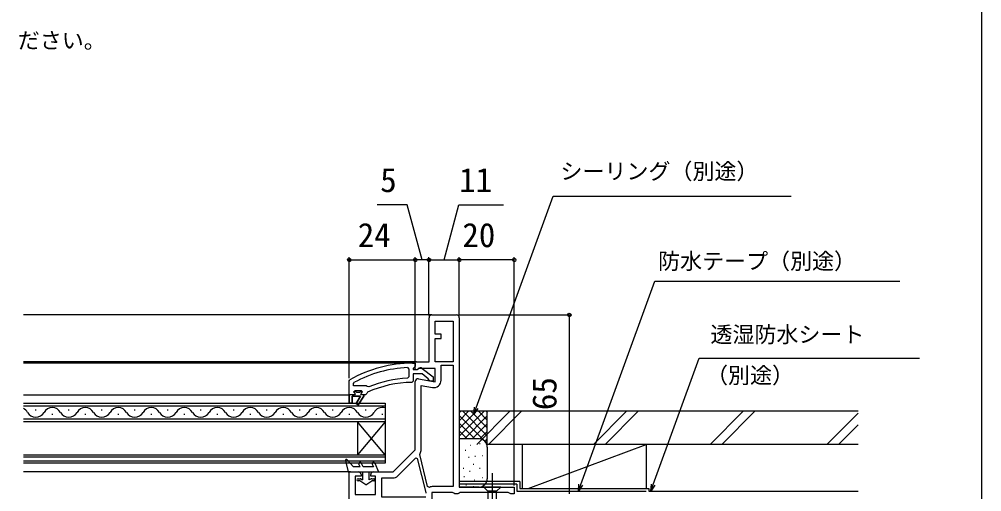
# Model space of a CAD drawing. Units: millimetres, scale not verified. Extents: x -525 to 525, y -785 to 781.
# Drawn here: x 175 to 525, y -549 to -377.4 of the extents above; entities that cross this region are included whole.
import ezdxf
from ezdxf.enums import TextEntityAlignment as Align

# ---------------------------------------------------------------- set-up
doc = ezdxf.new("R2010")
doc.units = ezdxf.units.MM
doc.header["$LTSCALE"] = 4
for name, color, linetype in [('0-1_USER1', 3, 'Continuous'), ('0-2_YKK_11', 7, 'Continuous'), ('0-3_YKK_12', 2, 'Continuous'), ('0-4_YKK_13', 4, 'Continuous'), ('0-6_YKK_D', 6, 'Continuous'), ('0-7_YKK_ZWAK', 7, 'Continuous'), ('0-8_YSS_K', 3, 'Continuous'), ('0-9_YSS_KE', 3, 'Continuous')]:
    doc.layers.add(name, color=color, linetype=linetype)
doc.styles.add('ＭＳ ゴシック', font='')
doc.styles.get('ＭＳ ゴシック').set_extended_font_data('MS Gothic')

msp = doc.modelspace()

# ---------------------------------------------------------------- linework, layer by layer
at = {"layer": '0-2_YKK_11'}
msp.add_line((325.005, -484.799), (334.005, -484.799), dxfattribs=at)
for points in [[(335.005, -485.799), (335.005, -547.299), (355.005, -547.299), (355.005, -549.799), (353.705, -549.799), (353.272, -549.549), (352.839, -549.299), (335.371, -549.299), (334.938, -549.549), (334.505, -549.799), (333.405, -549.799), (332.972, -549.549), (332.539, -549.299), (325.005, -549.299), (325.005, -576.799), (320.763, -576.799), (320.58, -576.679), (320.03, -576.679), (319.846, -576.799), (317.205, -576.799)], [(320.178, -508.014), (326.205, -509.077), (326.205, -504.199), (320.448, -504.199), (319.52, -504.779), (319.005, -504.493), (319.005, -501.799), (324.005, -501.799), (324.005, -485.799)], [(316.184, -503.936), (316.705, -504.436), (316.705, -507.238), (316.227, -507.738)], [(318.005, -502.299), (319.005, -502.299), (319.005, -503.399), (318.567, -503.895), (318.305, -504.193), (318.305, -504.599), (319.705, -504.599), (320.105, -504.399)], [(332.805, -502.999), (332.805, -547.099), (325.505, -547.099)], [(328.405, -508.481), (328.405, -502.999), (332.805, -502.999)], [(321.522, -504.212), (325.505, -507.324), (325.505, -508.799), (324.403, -508.799), (323.904, -508.323), (323.712, -507.954), (321.466, -506.199), (318.305, -506.199), (318.305, -508.799), (317.807, -509.299)], [(295.005, -513.799), (295.005, -508.751), (295.257, -508.317)], [(301.116, -510.599), (296.605, -510.599), (296.605, -509.693), (296.867, -509.253)], [(302.101, -510.944), (301.511, -510.791), (301.116, -510.599)], [(303.805, -541.799), (311.005, -541.799), (319.005, -533.799), (319.005, -508.999)], [(321.205, -533.592), (321.205, -510.429), (325.236, -511.14)], [(301.696, -512.873), (301.405, -513.313), (300.905, -513.799), (300.305, -513.799), (300.305, -514.299), (298.218, -517.431), (297.539, -517.01), (299.105, -514.299), (296.005, -514.299), (296.005, -516.799), (295.005, -516.799), (295.005, -513.799), (295.005, -516.799), (296.005, -516.799), (296.005, -514.299), (299.105, -514.299), (297.539, -517.01), (298.218, -517.431), (300.305, -514.299), (300.305, -513.799), (299.505, -513.799), (299.205, -513.499), (299.43, -513.208), (299.805, -512.724), (299.805, -512.699), (298.998, -512.699), (298.701, -512.961), (297.709, -512.961), (297.411, -512.699), (296.605, -512.699), (297.105, -512.199), (299.305, -512.199), (299.805, -512.699), (298.998, -512.699), (298.701, -512.961), (297.709, -512.961), (297.411, -512.699), (296.605, -512.699), (296.98, -513.208), (297.205, -513.499)], [(297.205, -513.499), (296.905, -513.799), (295.005, -513.799)], [(324.224, -547.422), (323.501, -547.101), (320.661, -535.516), (320.734, -535.115)], [(312.707, -543.208), (319.196, -536.719), (319.759, -536.876), (322.81, -549.322), (322.822, -549.497)], [(316.205, -575.799), (316.205, -572.899), (310.205, -572.899), (310.205, -575.299), (311.805, -575.299), (311.805, -576.799), (297.005, -576.799), (297.005, -589.707), (297.255, -590.003), (297.505, -590.299), (297.505, -591.799), (295.005, -591.799), (295.005, -541.799), (298.305, -541.799)], [(299.305, -542.799), (299.305, -543.299), (297.205, -543.299), (297.205, -549.999), (304.605, -549.999), (304.605, -543.299), (302.805, -543.299), (302.805, -542.799)], [(322.805, -550.999), (306.805, -550.999), (306.805, -543.999), (310.798, -543.999)]]:
    msp.add_lwpolyline(points, dxfattribs=at)
msp.add_lwpolyline([(332.805, -486.999), (332.805, -501.799), (326.205, -501.799), (326.205, -493.299), (328.405, -493.299), (328.405, -491.799), (326.205, -491.799), (326.205, -486.999)], close=True, dxfattribs=at)
for centre, radius, start, end in [((325.005, -485.799), 1, 90, 180), ((334.005, -485.799), 1, 360, 90), ((318.005, -548.299), 46, 89.99999, 119.63715), ((318.005, -548.299), 44.4, 92.34992, 118.42982), ((320.905, -504.999), 1, 51.91328, 143.13011), ((318.005, -548.299), 39, 90.29012, 114.71984), ((318.005, -548.299), 40.6, 92.5101, 113.06204), ((320.005, -508.999), 1, 80, 180), ((325.705, -508.481), 2.7, 260, 360), ((318.505, -533.592), 2.7, 325.65676, 360), ((298.305, -542.799), 1, 0, 90), ((303.805, -542.799), 1, 90, 180), ((310.798, -541.299), 2.7, 270, 315), ((325.505, -549.799), 2.7, 90, 118.31334)]:
    msp.add_arc(centre, radius, start, end, dxfattribs=at)
at = {"layer": '0-3_YKK_12'}
for p, q in [((325.005, -484.799), (176.505, -484.799)), ((319.505, -501.799), (176.505, -501.799)), ((319.005, -502.299), (176.505, -502.299)), ((176.505, -513.799), (295.005, -513.799)), ((176.505, -517.799), (308.005, -517.799)), ((181.205, -519.439), (180.805, -519.439)), ((187.205, -520.959), (186.805, -520.959)), ((193.205, -519.439), (192.805, -519.439)), ((199.205, -520.959), (198.805, -520.959)), ((205.205, -519.439), (204.805, -519.439)), ((211.205, -520.959), (210.805, -520.959)), ((217.205, -519.439), (216.805, -519.439)), ((223.205, -520.959), (222.805, -520.959)), ((229.205, -519.439), (228.805, -519.439)), ((235.205, -520.959), (234.805, -520.959)), ((241.205, -519.439), (240.805, -519.439)), ((247.205, -520.959), (246.805, -520.959)), ((253.205, -519.439), (252.805, -519.439)), ((259.205, -520.959), (258.805, -520.959)), ((265.205, -519.439), (264.805, -519.439)), ((271.205, -520.959), (270.805, -520.959)), ((277.205, -519.439), (276.805, -519.439)), ((283.205, -520.959), (282.805, -520.959)), ((289.205, -519.439), (288.805, -519.439)), ((295.205, -520.959), (294.805, -520.959)), ((301.205, -519.439), (300.805, -519.439)), ((307.205, -520.959), (306.805, -520.959)), ((308.005, -522.599), (176.505, -522.599)), ((298.005, -523.599), (298.005, -535.599)), ((308.005, -523.599), (298.005, -535.599)), ((308.005, -535.599), (298.005, -523.599)), ((308.005, -523.599), (308.005, -535.599)), ((176.505, -536.299), (308.005, -536.299)), ((308.005, -537.899), (176.505, -537.899)), ((295.505, -541.799), (176.505, -541.799))]:
    msp.add_line(p, q, dxfattribs=at)
for points in [[(176.505, -516.799), (308.005, -516.799), (308.005, -523.599), (176.505, -523.599)], [(176.505, -535.599), (308.005, -535.599), (308.005, -538.599), (176.505, -538.599)]]:
    msp.add_lwpolyline(points, dxfattribs=at)
for centre, start, end in [((175.005, -521.876), 29.20254, 64.11981), ((181.005, -518.522), 209.20254, 330.79746), ((187.005, -521.876), 29.20254, 150.79746), ((193.005, -518.522), 209.20254, 330.79746), ((199.005, -521.876), 29.20254, 150.79746), ((205.005, -518.522), 209.20254, 330.79746), ((211.005, -521.876), 29.20254, 150.79746), ((217.005, -518.522), 209.20254, 330.79746), ((223.005, -521.876), 29.20254, 150.79746), ((229.005, -518.522), 209.20254, 330.79746), ((235.005, -521.876), 29.20254, 150.79746), ((241.005, -518.522), 209.20254, 330.79746), ((247.005, -521.876), 29.20254, 150.79746), ((253.005, -518.522), 209.20254, 330.79746), ((259.005, -521.876), 29.20254, 150.79746), ((265.005, -518.522), 209.20254, 330.79746), ((271.005, -521.876), 29.20254, 150.79746), ((277.005, -518.522), 209.20254, 330.79746), ((283.005, -521.876), 29.20254, 150.79746), ((289.005, -518.522), 209.20254, 330.79746), ((295.005, -521.876), 29.20254, 150.79746), ((301.005, -518.522), 209.20254, 330.79746), ((307.005, -521.876), 73.08415, 150.79746)]:
    msp.add_arc(centre, 3.437, start, end, dxfattribs=at)
at = {"layer": '0-4_YKK_13'}
for p, q in [((293.616, -537.795), (294.605, -541.799)), ((294.302, -537.432), (296.605, -539.999)), ((303.344, -538.992), (303.766, -539.999)), ((304.266, -538.606), (305.605, -541.799)), ((294.605, -541.799), (305.605, -541.799)), ((298.974, -539.999), (296.605, -539.999)), ((298.974, -539.999), (298.463, -539.033)), ((299.805, -541.799), (299.805, -544.728)), ((302.305, -544.728), (302.305, -541.799)), ((347.005, -542.299), (347.005, -577.299)), ((298.205, -544.299), (298.955, -544.299)), ((298.839, -545.099), (298.205, -545.099)), ((301.055, -546.499), (298.839, -545.099)), ((299.155, -544.352), (299.805, -544.728)), ((301.055, -546.499), (303.27, -545.099)), ((302.955, -544.352), (302.305, -544.728)), ((303.155, -544.299), (303.905, -544.299)), ((303.905, -545.099), (303.27, -545.099)), ((350.105, -547.299), (343.905, -547.299)), ((343.905, -547.299), (345.455, -548.849)), ((345.455, -548.849), (345.455, -567.383)), ((348.555, -548.849), (345.455, -548.849)), ((350.105, -547.299), (348.555, -548.849)), ((348.555, -567.383), (348.555, -548.849))]:
    msp.add_line(p, q, dxfattribs=at)
msp.add_lwpolyline([(303.766, -539.999), (300.105, -539.999), (299.347, -538.565)], dxfattribs=at)
for centre, radius, start, end in [((294.005, -537.699), 0.4, 41.88663, 193.8652), ((298.905, -538.799), 0.5, 27.86478, 207.86478), ((303.805, -538.799), 0.5, 22.74717, 202.74717), ((298.205, -544.699), 0.4, 90.00219, 270), ((298.955, -544.699), 0.4, 60.0011, 90), ((303.155, -544.699), 0.4, 90, 120.00159), ((303.905, -544.699), 0.4, 270, 90.00219)]:
    msp.add_arc(centre, radius, start, end, dxfattribs=at)
at = {"layer": '0-6_YKK_D'}
for p, q in [((295, -507.753), (295, -463.8)), ((295, -464.8), (319, -464.8)), ((319, -501.3), (319, -463.8)), ((319, -501.8), (319, -463.8)), ((324, -464.8), (319, -464.8)), ((324, -484.8), (324, -463.8)), ((324, -485.028), (324, -463.8)), ((324, -464.8), (335, -464.8)), ((335, -484.8), (335, -463.8)), ((335, -484.8), (335, -463.8)), ((355, -464.8), (335, -464.8)), ((355, -546.8), (355, -463.8)), ((335, -484.801), (376, -484.801)), ((375, -484.801), (375, -549.801))]:
    msp.add_line(p, q, dxfattribs=at)
for points in [[(340.284, -520.892), (341.156, -518.496), (369.107, -441.7), (455.737, -441.7)], [(321.5, -464.8), (316.1, -444.8), (305.145, -444.8)], [(329.5, -464.8), (334.811, -444.8), (351.152, -444.8)], [(378.315, -548.829), (379.187, -546.433), (406.1, -472.492), (495.259, -472.492)], [(404.658, -548.829), (405.531, -546.433), (422.232, -500.546), (502.317, -500.546)], [(341.798, -518.729), (340.284, -520.892), (340.514, -518.262)], [(379.829, -546.667), (378.315, -548.829), (378.545, -546.2)], [(406.173, -546.667), (404.658, -548.829), (404.889, -546.2)]]:
    msp.add_lwpolyline(points, dxfattribs=at)
for centre in [(295, -464.8), (319, -464.8), (319, -464.8), (324, -464.8), (324, -464.8), (335, -464.8), (335, -464.8), (355, -464.8), (375, -484.801)]:
    msp.add_circle(centre, 0.637, dxfattribs=at)
at = {"layer": '0-7_YKK_ZWAK'}
msp.add_lwpolyline([(-525, -784.8), (525, -784.8), (525, 745.2)], dxfattribs=at)
at = {"layer": '0-8_YSS_K'}
for p, q in [((345.2, -519.8), (334.997, -519.8)), ((334.997, -528.861), (344.058, -519.8)), ((334.997, -526.033), (341.229, -519.8)), ((334.997, -523.204), (338.401, -519.8)), ((334.997, -520.376), (335.573, -519.8)), ((334.997, -521.283), (345.2, -531.486)), ((336.342, -519.8), (345.2, -528.658)), ((336.886, -529.8), (345.2, -521.486)), ((339.171, -519.8), (345.2, -525.829)), ((341.442, -531.8), (353.442, -519.8)), ((341.999, -519.8), (345.2, -523.001)), ((344.827, -519.8), (345.2, -520.173)), ((345.2, -532.8), (345.2, -519.8)), ((357.685, -519.8), (345.685, -531.8)), ((383.869, -531.8), (395.869, -519.8)), ((388.111, -531.8), (400.111, -519.8)), ((426.295, -531.8), (438.295, -519.8)), ((430.538, -531.8), (442.538, -519.8)), ((468.721, -531.8), (480.006, -520.515)), ((334.997, -524.112), (340.685, -529.8)), ((339.715, -529.8), (345.2, -524.315)), ((472.964, -531.8), (480.006, -524.758)), ((334.997, -526.94), (337.857, -529.8)), ((342.525, -529.818), (345.2, -527.143)), ((342.2, -529.8), (334.997, -529.8)), ((342.395, -531.468), (342.595, -531.468)), ((344.405, -530.766), (345.2, -529.972)), ((358.003, -547.8), (358.003, -531.8)), ((403.003, -531.8), (358.003, -531.8)), ((337.201, -533.966), (337.401, -533.966)), ((339.057, -532.135), (339.257, -532.135)), ((345.2, -532.8), (345.2, -544.3)), ((338.389, -536.475), (338.589, -536.475)), ((340.123, -538.934), (340.323, -538.934)), ((340.726, -536.141), (340.926, -536.141)), ((343.396, -535.807), (343.596, -535.807)), ((336.416, -540.395), (336.616, -540.395)), ((338.723, -541.482), (338.923, -541.482)), ((342.395, -540.481), (342.595, -540.481)), ((336.72, -543.489), (336.92, -543.489)), ((340.392, -544.654), (340.592, -544.654)), ((343.396, -543.822), (343.596, -543.822)), ((342.2, -547.3), (335.2, -547.3)), ((337.388, -546.493), (337.588, -546.493)), ((340.058, -547.161), (340.258, -547.161))]:
    msp.add_line(p, q, dxfattribs=at)
msp.add_lwpolyline([(360.003, -547.8), (403.003, -531.8), (403.003, -547.8)], dxfattribs=at)
for centre, start, end in [((342.2, -532.8), 0, 90), ((342.2, -544.3), 270, 0)]:
    msp.add_arc(centre, 3, start, end, dxfattribs=at)
at = {"layer": '0-9_YSS_KE'}
for p, q in [((480.006, -519.8), (345.2, -519.8)), ((357, -545.3), (335, -545.3)), ((356, -546.3), (335, -546.3)), ((404, -547.8), (404, -548.8)), ((404, -548.8), (480.006, -548.8))]:
    msp.add_line(p, q, dxfattribs=at)
for points in [[(480.006, -531.8), (345.2, -531.8), (345.2, -519.8)], [(357, -545.3), (357, -547.8), (404, -547.8)], [(356, -546.3), (356, -548.8), (403, -548.8)]]:
    msp.add_lwpolyline(points, dxfattribs=at)

# ---------------------------------------------------------------- texts
at = {"layer": '0-1_USER1', "style": 'ＭＳ ゴシック'}
msp.add_text('ガラス面とフ口ア面が同じにならないように配慮してください。', height=5.865, dxfattribs=at).set_placement((-25.545, -389.77), align=Align.BOTTOM_LEFT)
at = {"layer": '0-6_YKK_D', "style": 'ＭＳ ゴシック'}
for s, height, p in [('シーリング（別途）', 5.865, (371.798, -437.288)), ('5', 8.798, (306.259, -442.8)), ('11', 8.798, (334.97, -442.8)), ('24', 8.798, (298.102, -462.8)), ('20', 8.798, (336.136, -462.8)), ('防水テープ（別途）', 5.865, (407.305, -469.93)), ('透湿防水シート', 5.865, (426.339, -496.571)), ('（別途）', 5.865, (424.748, -511.405))]:
    msp.add_text(s, height=height, dxfattribs=at).set_placement(p, align=Align.BOTTOM_LEFT)
msp.add_text('65', height=8.798, rotation=90, dxfattribs=at).set_placement((373, -519.367), align=Align.BOTTOM_LEFT)

doc.saveas('drawing.dxf')
